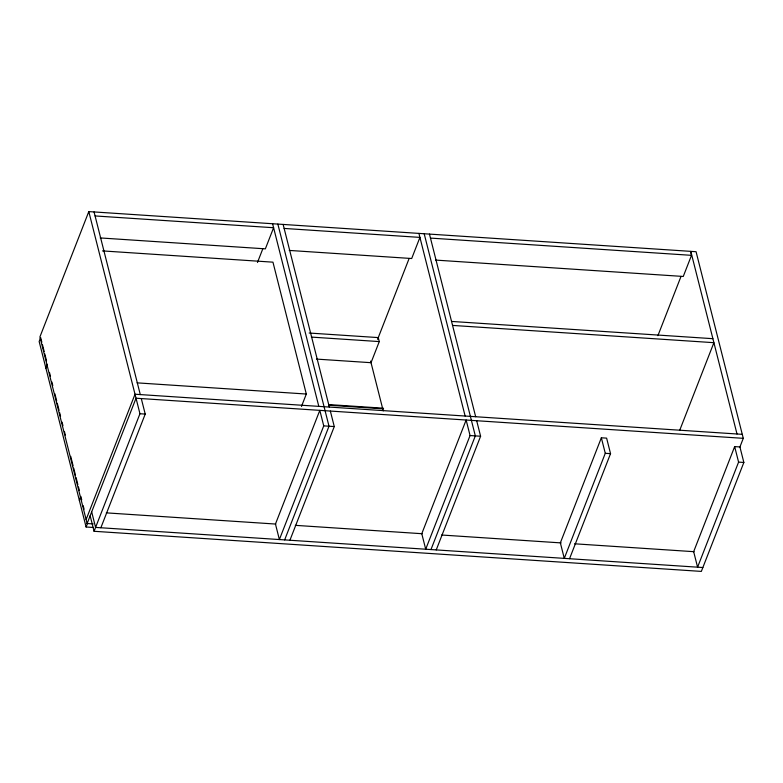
<?xml version="1.0" encoding="UTF-8"?>
<svg xmlns="http://www.w3.org/2000/svg" width="783" height="783" viewBox="0 0 783 783"><rect width="100%" height="100%" fill="white"/><g stroke="black" fill="none" stroke-linecap="round" stroke-linejoin="round"><path stroke-width="1.17" d="M435.642 260.093L683.265 276.458L691.506 255.336L690.498 251.343L88.802 211.596L39.913 336.905L87.128 523.524L93.226 523.925M45.903 368.186L47.42 364.31M79.337 500.288L80.845 496.412L81.726 499.897M86.12 519.53L135.019 394.231L742.274 434.34M87.128 523.524L136.027 398.224L743.282 438.333L739.729 447.445M93.412 527.478L86.091 526.998L87.608 523.122M734.66 446.594L738.584 462.107L697.584 567.176L693.66 551.663L734.66 446.594L739.925 446.946L743.85 462.459L701.343 571.404L94.077 531.285L139.951 413.737L88.802 211.596M100.86 527.762L145.217 414.08L141.292 398.567M257.48 262.471L262.814 248.798M301.475 406.465L306.319 394.035L272.954 262.168L102.475 250.903M323.741 425.874L279.384 539.556L275.459 524.033L319.816 410.361L323.741 425.874L334.272 426.569L289.916 540.25M284.65 539.898L329.007 426.226L277.857 224.085M377.582 339.342L409.137 258.468M309.158 333.029L378.267 337.59L379.275 341.584L371.034 362.695L316.469 359.094M470.064 435.544L425.707 549.216L421.783 533.703L466.139 420.021L470.064 435.544L480.605 436.239L436.239 549.911M430.973 549.568L475.33 435.886L424.19 233.755M601.354 437.795L560.354 542.854L564.279 558.367L605.279 453.308L601.354 437.795L606.619 438.137L610.544 453.651L569.544 558.719M657.906 335.662L681.014 276.428M679.673 430.396L713.9 342.68L452.564 325.415M95.086 215.942L273.6 227.726L265.359 248.847L100.195 237.934M284.141 228.43L419.933 237.396L411.692 258.517L289.23 250.423M430.464 238.091L691.506 255.336M451.546 321.431L712.892 338.687M311.38 337.091L379.275 341.584M137.064 382.858L306.319 394.035M328.537 404.566L383.416 408.197M328.703 405.232L383.582 408.863M139.951 413.737L145.217 414.08M605.279 453.308L610.544 453.651M738.584 462.107L743.85 462.459M106.302 512.865L275.792 524.062M295.308 525.344L422.125 533.722M441.632 535.014L561.137 542.913M574.546 543.793L694.051 551.692M702.85 567.528L95.595 527.409L91.67 511.896M743.282 438.333L696.067 251.715L690.792 251.363L737.009 433.997M429.456 234.097L475.663 416.732M476.681 420.725L480.605 436.239M418.915 233.403L465.131 416.037M370.623 361.08L383.23 410.889M283.123 224.437L329.34 407.062M330.348 411.055L334.272 426.569M272.592 223.742L318.808 406.367M94.068 211.948L140.284 394.573M90.153 515.772L94.077 531.285M41.842 342.249L40.667 337.61L39.15 341.486L86.091 526.998M42.429 344.579L44.191 351.538M44.778 353.867L46.54 360.826M49.505 372.571L50.406 376.104M51.893 382.006L52.794 385.539M54.879 393.8L56.67 400.876M57.267 403.235L59.058 410.312M59.655 412.67L60.555 416.213M62.043 422.106L62.943 425.649M64.431 431.541L65.332 435.084M70.695 456.313L73.083 465.748M73.68 468.107L75.471 475.183M76.068 477.542L77.86 484.618M78.457 486.977L79.357 490.51M83.194 505.701L84.075 509.185"/></g></svg>
